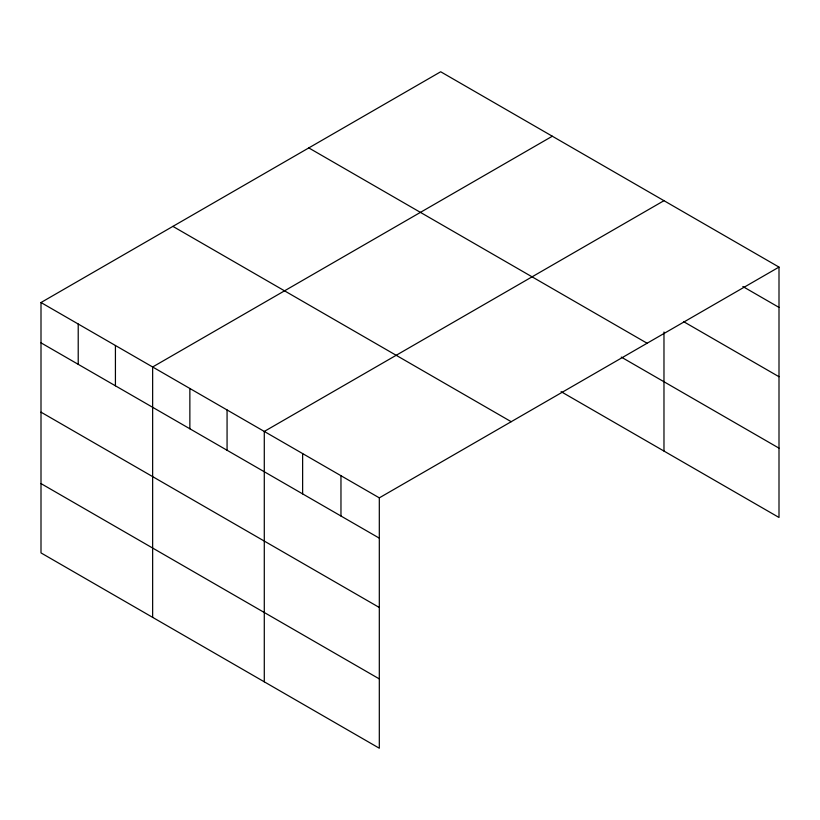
<?xml version="1.0" encoding="UTF-8"?>
<svg xmlns="http://www.w3.org/2000/svg" width="820" height="820" viewBox="0 0 820 820"><rect width="100%" height="100%" fill="white"/><g stroke="black" fill="none" stroke-linecap="round" stroke-linejoin="round"><path stroke-width="1.23" d="M41 302.529L379.311 497.853L379.311 748.229L41 552.905L41 302.529L440.688 71.77L779 267.094L779 517.471L561.085 391.663M552.332 136.222L152.643 366.981L152.643 617.368M663.974 200.685L264.286 431.443L264.286 681.82M379.311 497.853L779 267.094M742.848 286.529L779 307.408M683.695 321.696L779 376.728M308.791 147.918L647.103 343.242M621.283 357.1L779 448.15M172.897 226.381L511.208 421.705M41 342.842L379.311 538.156M41 412.163L379.311 607.487M41 483.585L379.311 678.909M663.974 331.997L663.974 451.061M340.966 475.713L340.966 516.026M302.631 453.573L302.631 493.886M227.068 409.959L227.068 450.262M189.861 388.465L189.861 428.778M115.425 345.497L115.425 385.81M78.218 324.013L78.218 364.326"/></g></svg>
